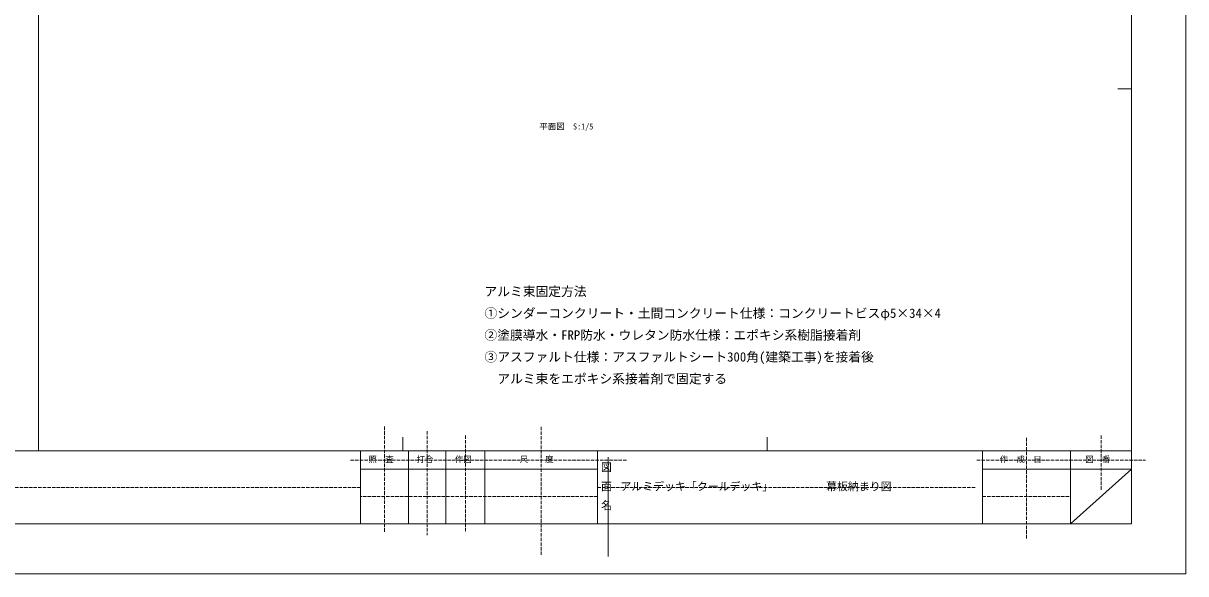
# Model space of a CAD drawing. Units: millimetres on the paper. Extents: x -420 to 420, y -297 to 297.
# Drawn here: x -5.6 to 420.5, y -297 to -95.2 of the extents above; entities that cross this region are included whole.
import ezdxf
from ezdxf.enums import TextEntityAlignment as Align

# ---------------------------------------------------------------- set-up
doc = ezdxf.new("R2010")
doc.units = ezdxf.units.MM
doc.linetypes.add('USER2', pattern=[1.693333, 1.27, -0.423333])
for name, color, linetype, lineweight in [('0-2_A-C01-補助線(非印刷)', 9, 'Continuous', 18), ('0-4_0-A01-枠A', 4, 'Continuous', 18), ('0-6_A-B03-文字_書込_大', 7, 'Continuous', 18), ('0-B_A-B03-文字_書込_小', 7, 'Continuous', 18), ('0-C_4-F', 7, 'USER2', 18)]:
    doc.layers.add(name, color=color, linetype=linetype, lineweight=lineweight)
doc.layers.add('0-3_0-A02-枠B', color=5, linetype='Continuous')
doc.layers.add('0-5_A-B01-文字_タイトル室名', color=7, linetype='Continuous')
doc.styles.add('ＭＳ ゴシック', font='')
doc.styles.get('ＭＳ ゴシック').set_extended_font_data('MS Gothic')

msp = doc.modelspace()

# ---------------------------------------------------------------- linework, layer by layer
at = {"layer": '0-2_A-C01-補助線(非印刷)'}
for p, q in [((0, -252), (0, 278.667)), ((400.667, -119.333), (395.667, -119.333)), ((0, -252), (0, -247)), ((133.556, -252), (133.556, -247)), ((267.111, -252), (267.111, -247))]:
    msp.add_line(p, q, dxfattribs=at)
at = {"layer": '0-2_A-C01-補助線(非印刷)', "color": 222, "linetype": 'USER2'}
for p, q in [((126.79, -243.073), (126.79, -281.628)), ((142.468, -244.741), (142.468, -282.806)), ((156.488, -246.311), (156.488, -281.923)), ((184.254, -243.168), (184.254, -290.111)), ((389.474, -246.305), (389.474, -266.465)), ((362.135, -247.215), (362.135, -284.078)), ((114.38, -255.333), (215.845, -255.333)), ((343.939, -255.333), (405.745, -255.333)), ((117.985, -265.333), (-71.029, -265.333)), ((204.873, -265.333), (343.263, -265.333)), ((204.873, -268.667), (117.985, -268.667)), ((345.987, -268.667), (378.282, -268.667))]:
    msp.add_line(p, q, dxfattribs=at)
at = {"layer": '0-2_A-C01-補助線(非印刷)', "color": 222}
msp.add_line((208.776, -254.333), (208.776, -290.618), dxfattribs=at)
for points in [[(-420.5, -297), (420.5, -297), (420.5, 297), (-420.5, 297)], [(-400.667, 278.667), (400.667, 278.667), (400.667, -252), (-400.667, -252)]]:
    msp.add_lwpolyline(points, close=True, dxfattribs=at)
at = {"layer": '0-4_0-A01-枠A'}
for p, q in [((400.667, -278.667), (400.667, 278.667)), ((-400.667, -252), (343.263, -252)), ((117.985, -252), (117.985, -278.667)), ((135.596, -252), (135.596, -278.667)), ((149.341, -252), (149.341, -278.667)), ((163.635, -252), (163.635, -278.667)), ((204.873, -252), (204.873, -258.667)), ((343.263, -252), (345.987, -252)), ((345.987, -252), (345.987, -278.667)), ((345.987, -252), (400.667, -252)), ((378.282, -252), (378.282, -278.667)), ((117.985, -258.667), (204.873, -258.667)), ((204.873, -258.667), (204.873, -278.667)), ((345.987, -258.667), (400.667, -258.667)), ((400.667, -258.667), (378.282, -278.667)), ((-400.667, -278.667), (345.987, -278.667)), ((345.987, -278.667), (400.667, -278.667))]:
    msp.add_line(p, q, dxfattribs=at)
at = {"layer": '0-C_4-F'}
msp.add_lwpolyline([(-420.5, -297), (420.5, -297), (420.5, 297), (-420.5, 297)], close=True, dxfattribs=at)

# ---------------------------------------------------------------- texts
at = {"layer": '0-3_0-A02-枠B', "color": 7, "style": 'ＭＳ ゴシック'}
for s, height, p in [('照\u3000査', 2.199, (120.943, -256.833)), ('打合', 2.199, (138.57, -256.833)), ('作図', 2.199, (152.59, -256.833)), ('尺\u3000\u3000度', 2.199, (176.457, -256.833)), ('作\u3000成\u3000日', 2.199, (352.292, -256.833)), ('図\u3000番', 2.199, (383.627, -256.833)), ('図', 2.933, (206.177, -260.333)), ('面', 2.933, (206.177, -267.333)), ('名', 2.933, (206.177, -274.333))]:
    msp.add_text(s, height=height, dxfattribs=at).set_placement(p, align=Align.BOTTOM_LEFT)
at = {"layer": '0-5_A-B01-文字_タイトル室名', "style": 'ＭＳ ゴシック'}
for s, p in [('アルミデッキ「クールデッキ」', (213.292, -267.333)), ('幕板納まり図', (288.665, -267.333))]:
    msp.add_text(s, height=2.933, dxfattribs=at).set_placement(p, align=Align.BOTTOM_LEFT)
at = {"layer": '0-6_A-B03-文字_書込_大', "style": 'ＭＳ ゴシック'}
for s, p in [('アルミ束固定方法', (163.474, -196.263)), ('①シンダーコンクリート・土間コンクリート仕様：コンクリートビスφ5×34×4', (163.474, -204.263)), ('②塗膜導水・FRP防水・ウレタン防水仕様：エポキシ系樹脂接着剤', (163.474, -212.263)), ('③アスファルト仕様：アスファルトシート300角(建築工事)を接着後', (163.474, -220.263)), ('\u3000アルミ束をエポキシ系接着剤で固定する', (163.474, -228.263))]:
    msp.add_text(s, height=3.431, dxfattribs=at).set_placement(p, align=Align.BOTTOM_LEFT)
at = {"layer": '0-B_A-B03-文字_書込_小', "style": 'ＭＳ ゴシック'}
msp.add_text('平面図\u3000S:1/5', height=2.199, dxfattribs=at).set_placement((183.583, -134.833), align=Align.BOTTOM_LEFT)

doc.saveas('drawing.dxf')
